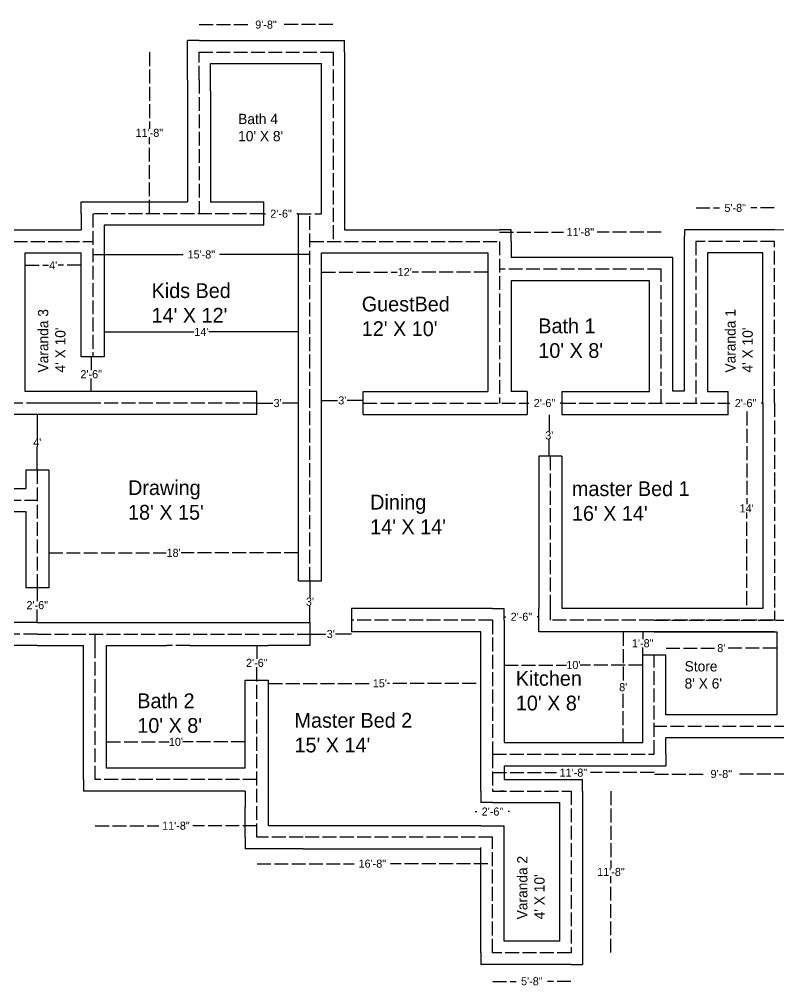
# Model space of a CAD drawing. Header units: inches. Extents: x -2112 to 1238, y 83 to 921.
# Drawn here: x -1720 to -1062, y 83 to 921 of the extents above; entities that cross this region are included whole.
import ezdxf

# ---------------------------------------------------------------- set-up
doc = ezdxf.new("R2010")
doc.units = ezdxf.units.IN
doc.header["$MEASUREMENT"] = 0
doc.linetypes.add('ACAD_ISO02W100', pattern=[15, 12, -3])
doc.dimstyles.new('Group Task', dxfattribs={"dimtxt": 7, "dimasz": 0.18, "dimexe": 0.18, "dimexo": 0.0625, "dimgap": 0.09, "dimtad": 0, "dimtih": 1, "dimtoh": 1, "dimdec": 0, "dimzin": 0, "dimdsep": 46, "dimlunit": 3, "dimtxsty": 'Standard', "dimcen": 0.09, "dimse1": 1, "dimse2": 1, "dimadec": 0, "dimazin": 0, "dimtfac": 1, "dimtdec": 0, "dimtofl": 0, "dimtmove": 0, "dimatfit": 3, "dimfxl": 1, "dimtolj": 1, "dimtzin": 0, "dimarcsym": 0})

# ---------------------------------------------------------------- blocks, each defined once
blk = doc.blocks.new('*D1')
at = {"color": 0, "lineweight": -2}
for p, q in [((-1657.36, 628.43), (-1657.36, 617.2)), ((-1657.36, 598.79), (-1657.36, 610.02))]:
    blk.add_line(p, q, dxfattribs=at)
at = {"color": 0}
for points in [[(-1657.39, 628.43), (-1657.33, 628.43), (-1657.36, 628.61)], [(-1657.39, 598.79), (-1657.33, 598.79), (-1657.36, 598.61)]]:
    blk.add_solid(points, dxfattribs=at)
at = {"layer": 'Defpoints', "color": 0}
for p in [(-1691.8, 628.61), (-1691.8, 598.61), (-1657.36, 598.61)]:
    blk.add_point(p, dxfattribs=at)
at = {"color": 0, "insert": (-1657.36, 613.61), "char_height": 7, "attachment_point": 5}
blk.add_mtext('\\A1;2\'-6"', dxfattribs=at)
blk = doc.blocks.new('*D2')
at = {"color": 0, "lineweight": -2}
for p, q in [((-1513.88, 588.61), (-1500.23, 588.61)), ((-1478.24, 588.61), (-1491.88, 588.61))]:
    blk.add_line(p, q, dxfattribs=at)
at = {"color": 0}
for points in [[(-1513.88, 588.64), (-1513.88, 588.58), (-1514.06, 588.61)], [(-1478.24, 588.64), (-1478.24, 588.58), (-1478.06, 588.61)]]:
    blk.add_solid(points, dxfattribs=at)
at = {"layer": 'Defpoints', "color": 0}
for p in [(-1514.06, 588.61), (-1478.06, 588.61), (-1478.06, 588.61)]:
    blk.add_point(p, dxfattribs=at)
at = {"color": 0, "insert": (-1496.06, 588.61), "char_height": 7, "attachment_point": 5}
blk.add_mtext("\\A1;3'", dxfattribs=at)
blk = doc.blocks.new('*D3')
at = {"color": 0, "lineweight": -2}
for p, q in [((-1457.88, 590.91), (-1444.23, 590.91)), ((-1422.24, 590.91), (-1435.88, 590.91))]:
    blk.add_line(p, q, dxfattribs=at)
at = {"color": 0}
for points in [[(-1457.88, 590.94), (-1457.88, 590.88), (-1458.06, 590.91)], [(-1422.24, 590.94), (-1422.24, 590.88), (-1422.06, 590.91)]]:
    blk.add_solid(points, dxfattribs=at)
at = {"layer": 'Defpoints', "color": 0}
for p in [(-1458.06, 590.91), (-1458.06, 588.61), (-1422.06, 588.61)]:
    blk.add_point(p, dxfattribs=at)
at = {"color": 0, "insert": (-1440.06, 590.91), "char_height": 7, "attachment_point": 5}
blk.add_mtext("\\A1;3'", dxfattribs=at)
blk = doc.blocks.new('*D4')
at = {"color": 0, "lineweight": -2}
for p, q in [((-1507.88, 752.61), (-1506.56, 752.61)), ((-1478.24, 752.61), (-1479.55, 752.61))]:
    blk.add_line(p, q, dxfattribs=at)
at = {"color": 0}
for points in [[(-1507.88, 752.64), (-1507.88, 752.58), (-1508.06, 752.61)], [(-1478.24, 752.64), (-1478.24, 752.58), (-1478.06, 752.61)]]:
    blk.add_solid(points, dxfattribs=at)
at = {"layer": 'Defpoints', "color": 0}
for p in [(-1508.06, 752.61), (-1478.06, 752.61), (-1478.06, 752.61)]:
    blk.add_point(p, dxfattribs=at)
at = {"color": 0, "insert": (-1493.06, 752.61), "char_height": 7, "attachment_point": 5}
blk.add_mtext('\\A1;2\'-6"', dxfattribs=at)
blk = doc.blocks.new('*D5')
at = {"color": 0, "lineweight": -2}
for p, q in [((-1279.88, 588.61), (-1278.56, 588.61)), ((-1250.24, 588.61), (-1251.55, 588.61))]:
    blk.add_line(p, q, dxfattribs=at)
at = {"color": 0}
for points in [[(-1279.88, 588.64), (-1279.88, 588.58), (-1280.06, 588.61)], [(-1250.24, 588.64), (-1250.24, 588.58), (-1250.06, 588.61)]]:
    blk.add_solid(points, dxfattribs=at)
at = {"layer": 'Defpoints', "color": 0}
for p in [(-1280.06, 588.61), (-1280.06, 588.61), (-1250.06, 588.61)]:
    blk.add_point(p, dxfattribs=at)
at = {"color": 0, "insert": (-1265.06, 588.61), "char_height": 7, "attachment_point": 5}
blk.add_mtext('\\A1;2\'-6"', dxfattribs=at)
blk = doc.blocks.new('*D6')
at = {"color": 0, "lineweight": -2}
for p, q in [((-1105.88, 588.61), (-1104.56, 588.61)), ((-1076.24, 588.61), (-1077.55, 588.61))]:
    blk.add_line(p, q, dxfattribs=at)
at = {"color": 0}
for points in [[(-1105.88, 588.64), (-1105.88, 588.58), (-1106.06, 588.61)], [(-1076.24, 588.64), (-1076.24, 588.58), (-1076.06, 588.61)]]:
    blk.add_solid(points, dxfattribs=at)
at = {"layer": 'Defpoints', "color": 0}
for p in [(-1106.06, 588.61), (-1076.06, 588.61), (-1076.06, 588.61)]:
    blk.add_point(p, dxfattribs=at)
at = {"color": 0, "insert": (-1091.06, 588.61), "char_height": 7, "attachment_point": 5}
blk.add_mtext('\\A1;2\'-6"', dxfattribs=at)
blk = doc.blocks.new('*D7')
at = {"color": 0, "lineweight": -2}
for p, q in [((-1260.94, 578.43), (-1260.94, 564.2)), ((-1260.94, 542.79), (-1260.94, 557.02))]:
    blk.add_line(p, q, dxfattribs=at)
at = {"color": 0}
for points in [[(-1260.97, 578.43), (-1260.91, 578.43), (-1260.94, 578.61)], [(-1260.97, 542.79), (-1260.91, 542.79), (-1260.94, 542.61)]]:
    blk.add_solid(points, dxfattribs=at)
at = {"layer": 'Defpoints', "color": 0}
for p in [(-1260.94, 578.61), (-1250.06, 578.61), (-1250.06, 542.61)]:
    blk.add_point(p, dxfattribs=at)
at = {"color": 0, "insert": (-1260.94, 560.61), "char_height": 7, "attachment_point": 5}
blk.add_mtext("\\A1;3'", dxfattribs=at)
blk = doc.blocks.new('*D8')
at = {"color": 0, "lineweight": -2}
for p, q in [((-1299.88, 403.56), (-1298.56, 403.56)), ((-1270.24, 403.56), (-1271.55, 403.56))]:
    blk.add_line(p, q, dxfattribs=at)
at = {"color": 0}
for points in [[(-1299.88, 403.59), (-1299.88, 403.53), (-1300.06, 403.56)], [(-1270.24, 403.59), (-1270.24, 403.53), (-1270.06, 403.56)]]:
    blk.add_solid(points, dxfattribs=at)
at = {"layer": 'Defpoints', "color": 0}
for p in [(-1300.06, 403.56), (-1300.06, 403.56), (-1270.06, 403.56)]:
    blk.add_point(p, dxfattribs=at)
at = {"color": 0, "insert": (-1285.06, 403.56), "char_height": 7, "attachment_point": 5}
blk.add_mtext('\\A1;2\'-6"', dxfattribs=at)
blk = doc.blocks.new('*D9')
at = {"color": 0, "lineweight": -2}
for p, q in [((-1180.06, 390.43), (-1180.06, 384.2)), ((-1180.06, 370.79), (-1180.06, 377.02))]:
    blk.add_line(p, q, dxfattribs=at)
at = {"color": 0}
for points in [[(-1180.09, 390.43), (-1180.03, 390.43), (-1180.06, 390.61)], [(-1180.09, 370.79), (-1180.03, 370.79), (-1180.06, 370.61)]]:
    blk.add_solid(points, dxfattribs=at)
at = {"layer": 'Defpoints', "color": 0}
for p in [(-1181.51, 390.61), (-1180.06, 370.61), (-1180.06, 370.61)]:
    blk.add_point(p, dxfattribs=at)
at = {"color": 0, "insert": (-1180.06, 380.61), "char_height": 7, "attachment_point": 5}
blk.add_mtext('\\A1;1\'-8"', dxfattribs=at)
blk = doc.blocks.new('*D10')
at = {"color": 0, "lineweight": -2}
for p, q in [((-1468.06, 434.43), (-1468.06, 420.2)), ((-1468.06, 398.79), (-1468.06, 413.02))]:
    blk.add_line(p, q, dxfattribs=at)
at = {"color": 0}
for points in [[(-1468.09, 434.43), (-1468.03, 434.43), (-1468.06, 434.61)], [(-1468.09, 398.79), (-1468.03, 398.79), (-1468.06, 398.61)]]:
    blk.add_solid(points, dxfattribs=at)
at = {"layer": 'Defpoints', "color": 0}
for p in [(-1468.06, 434.61), (-1468.06, 398.61), (-1468.06, 398.61)]:
    blk.add_point(p, dxfattribs=at)
at = {"color": 0, "insert": (-1468.06, 416.61), "char_height": 7, "attachment_point": 5}
blk.add_mtext("\\A1;3'", dxfattribs=at)
blk = doc.blocks.new('*D11')
at = {"color": 0, "lineweight": -2}
for p, q in [((-1467.88, 388.61), (-1454.23, 388.61)), ((-1432.24, 388.61), (-1445.88, 388.61))]:
    blk.add_line(p, q, dxfattribs=at)
at = {"color": 0}
for points in [[(-1467.88, 388.64), (-1467.88, 388.58), (-1468.06, 388.61)], [(-1432.24, 388.64), (-1432.24, 388.58), (-1432.06, 388.61)]]:
    blk.add_solid(points, dxfattribs=at)
at = {"layer": 'Defpoints', "color": 0}
for p in [(-1432.06, 400.61), (-1468.06, 388.61), (-1468.06, 388.61)]:
    blk.add_point(p, dxfattribs=at)
at = {"color": 0, "insert": (-1450.06, 388.61), "char_height": 7, "attachment_point": 5}
blk.add_mtext("\\A1;3'", dxfattribs=at)
blk = doc.blocks.new('*D12')
at = {"color": 0, "lineweight": -2}
for p, q in [((-1704.08, 578.43), (-1704.08, 558.2)), ((-1704.08, 530.79), (-1704.08, 551.02))]:
    blk.add_line(p, q, dxfattribs=at)
at = {"color": 0}
for points in [[(-1704.11, 578.43), (-1704.05, 578.43), (-1704.08, 578.61)], [(-1704.11, 530.79), (-1704.05, 530.79), (-1704.08, 530.61)]]:
    blk.add_solid(points, dxfattribs=at)
at = {"layer": 'Defpoints', "color": 0}
for p in [(-1704.08, 578.61), (-1704.06, 578.61), (-1704.06, 530.61)]:
    blk.add_point(p, dxfattribs=at)
at = {"color": 0, "insert": (-1704.08, 554.61), "char_height": 7, "attachment_point": 5}
blk.add_mtext("\\A1;4'", dxfattribs=at)
blk = doc.blocks.new('*D13')
at = {"color": 0, "lineweight": -2}
for p, q in [((-1324.94, 234.86), (-1323.63, 234.86)), ((-1295.3, 234.86), (-1296.61, 234.86))]:
    blk.add_line(p, q, dxfattribs=at)
at = {"color": 0}
for points in [[(-1324.94, 234.89), (-1324.94, 234.83), (-1325.12, 234.86)], [(-1295.3, 234.89), (-1295.3, 234.83), (-1295.12, 234.86)]]:
    blk.add_solid(points, dxfattribs=at)
at = {"layer": 'Defpoints', "color": 0}
for p in [(-1325.12, 234.86), (-1325.12, 234.86), (-1295.12, 234.86)]:
    blk.add_point(p, dxfattribs=at)
at = {"color": 0, "insert": (-1310.12, 234.86), "char_height": 7, "attachment_point": 5}
blk.add_mtext('\\A1;2\'-6"', dxfattribs=at)
blk = doc.blocks.new('*D14')
at = {"color": 0, "lineweight": -2}
for p, q in [((-1514.06, 378.43), (-1514.06, 367.2)), ((-1514.06, 348.79), (-1514.06, 360.02))]:
    blk.add_line(p, q, dxfattribs=at)
at = {"color": 0}
for points in [[(-1514.09, 378.43), (-1514.03, 378.43), (-1514.06, 378.61)], [(-1514.09, 348.79), (-1514.03, 348.79), (-1514.06, 348.61)]]:
    blk.add_solid(points, dxfattribs=at)
at = {"layer": 'Defpoints', "color": 0}
for p in [(-1514.13, 378.61), (-1514.13, 348.61), (-1514.06, 348.61)]:
    blk.add_point(p, dxfattribs=at)
at = {"color": 0, "insert": (-1514.06, 363.61), "char_height": 7, "attachment_point": 5}
blk.add_mtext('\\A1;2\'-6"', dxfattribs=at)
blk = doc.blocks.new('*D16')
at = {"color": 0, "linetype": 'ACAD_ISO02W100', "lineweight": -2}
for p, q in [((-1704.06, 428.43), (-1704.06, 417.2)), ((-1704.06, 398.79), (-1704.06, 410.02))]:
    blk.add_line(p, q, dxfattribs=at)
at = {"color": 0, "linetype": 'ACAD_ISO02W100'}
for points in [[(-1704.09, 428.43), (-1704.03, 428.43), (-1704.06, 428.61)], [(-1704.09, 398.79), (-1704.03, 398.79), (-1704.06, 398.61)]]:
    blk.add_solid(points, dxfattribs=at)
at = {"layer": 'Defpoints', "color": 0, "linetype": 'ACAD_ISO02W100'}
for p in [(-1704.06, 428.61), (-1704.06, 398.61), (-1704.06, 398.61)]:
    blk.add_point(p, dxfattribs=at)
at = {"color": 0, "linetype": 'ACAD_ISO02W100', "insert": (-1704.06, 413.61), "char_height": 7, "attachment_point": 5}
blk.add_mtext('\\A1;2\'-6"', dxfattribs=at)
blk = doc.blocks.new('*D18')
at = {"color": 0, "linetype": 'ACAD_ISO02W100', "lineweight": -2}
for p, q in [((-1653.88, 222.61), (-1598.73, 222.61)), ((-1514.24, 222.61), (-1569.38, 222.61))]:
    blk.add_line(p, q, dxfattribs=at)
at = {"color": 0, "linetype": 'ACAD_ISO02W100'}
for points in [[(-1653.88, 222.64), (-1653.88, 222.58), (-1654.06, 222.61)], [(-1514.24, 222.64), (-1514.24, 222.58), (-1514.06, 222.61)]]:
    blk.add_solid(points, dxfattribs=at)
at = {"layer": 'Defpoints', "color": 0, "linetype": 'ACAD_ISO02W100'}
for p in [(-1654.06, 262.61), (-1514.06, 262.61), (-1514.06, 222.61)]:
    blk.add_point(p, dxfattribs=at)
at = {"color": 0, "linetype": 'ACAD_ISO02W100', "insert": (-1584.06, 222.61), "char_height": 7, "attachment_point": 5}
blk.add_mtext('\\A1;11\'-8"', dxfattribs=at)
blk = doc.blocks.new('*D19')
at = {"color": 0, "linetype": 'ACAD_ISO02W100', "lineweight": -2}
for p, q in [((-1643.88, 295.26), (-1589.98, 295.26)), ((-1524.24, 295.26), (-1578.13, 295.26))]:
    blk.add_line(p, q, dxfattribs=at)
at = {"color": 0, "linetype": 'ACAD_ISO02W100'}
for points in [[(-1643.88, 295.29), (-1643.88, 295.23), (-1644.06, 295.26)], [(-1524.24, 295.29), (-1524.24, 295.23), (-1524.06, 295.26)]]:
    blk.add_solid(points, dxfattribs=at)
at = {"layer": 'Defpoints', "color": 0, "linetype": 'ACAD_ISO02W100'}
for p in [(-1644.06, 295.26), (-1524.06, 295.26), (-1524.06, 295.26)]:
    blk.add_point(p, dxfattribs=at)
at = {"color": 0, "linetype": 'ACAD_ISO02W100', "insert": (-1584.06, 295.26), "char_height": 7, "attachment_point": 5}
blk.add_mtext("\\A1;10'", dxfattribs=at)
blk = doc.blocks.new('*D20')
at = {"color": 0, "linetype": 'ACAD_ISO02W100', "lineweight": -2}
for p, q in [((-1513.88, 189.75), (-1429.9, 189.75)), ((-1314.24, 189.75), (-1398.22, 189.75))]:
    blk.add_line(p, q, dxfattribs=at)
at = {"color": 0, "linetype": 'ACAD_ISO02W100'}
for points in [[(-1513.88, 189.78), (-1513.88, 189.72), (-1514.06, 189.75)], [(-1314.24, 189.78), (-1314.24, 189.72), (-1314.06, 189.75)]]:
    blk.add_solid(points, dxfattribs=at)
at = {"layer": 'Defpoints', "color": 0, "linetype": 'ACAD_ISO02W100'}
for p in [(-1514.06, 212.61), (-1314.06, 212.61), (-1314.06, 189.75)]:
    blk.add_point(p, dxfattribs=at)
at = {"color": 0, "linetype": 'ACAD_ISO02W100', "insert": (-1414.06, 189.75), "char_height": 7, "attachment_point": 5}
blk.add_mtext('\\A1;16\'-8"', dxfattribs=at)
blk = doc.blocks.new('*D21')
at = {"color": 0, "linetype": 'ACAD_ISO02W100', "lineweight": -2}
for p, q in [((-1503.88, 345.93), (-1414.06, 345.93)), ((-1324.24, 345.93), (-1401.04, 345.93))]:
    blk.add_line(p, q, dxfattribs=at)
at = {"color": 0, "linetype": 'ACAD_ISO02W100'}
for points in [[(-1503.88, 345.96), (-1503.88, 345.9), (-1504.06, 345.93)], [(-1324.24, 345.96), (-1324.24, 345.9), (-1324.06, 345.93)]]:
    blk.add_solid(points, dxfattribs=at)
at = {"layer": 'Defpoints', "color": 0, "linetype": 'ACAD_ISO02W100'}
for p in [(-1324.06, 345.93), (-1504.06, 340.81), (-1324.06, 340.81)]:
    blk.add_point(p, dxfattribs=at)
at = {"color": 0, "linetype": 'ACAD_ISO02W100', "insert": (-1407.55, 345.93), "char_height": 7, "attachment_point": 5}
blk.add_mtext("\\A1;15'", dxfattribs=at)
blk = doc.blocks.new('*D22')
at = {"color": 0, "linetype": 'ACAD_ISO02W100', "lineweight": -2}
for p, q in [((-1309.88, 87.88), (-1289.56, 87.88)), ((-1242.24, 87.88), (-1262.55, 87.88))]:
    blk.add_line(p, q, dxfattribs=at)
at = {"color": 0, "linetype": 'ACAD_ISO02W100'}
for points in [[(-1309.88, 87.91), (-1309.88, 87.85), (-1310.06, 87.88)], [(-1242.24, 87.91), (-1242.24, 87.85), (-1242.06, 87.88)]]:
    blk.add_solid(points, dxfattribs=at)
at = {"layer": 'Defpoints', "color": 0, "linetype": 'ACAD_ISO02W100'}
for p in [(-1310.06, 112.61), (-1242.06, 112.61), (-1242.06, 87.88)]:
    blk.add_point(p, dxfattribs=at)
at = {"color": 0, "linetype": 'ACAD_ISO02W100', "insert": (-1276.06, 87.88), "char_height": 7, "attachment_point": 5}
blk.add_mtext('\\A1;5\'-8"', dxfattribs=at)
blk = doc.blocks.new('*D23')
at = {"color": 0, "linetype": 'ACAD_ISO02W100', "lineweight": -2}
for p, q in [((-1207.58, 252.43), (-1207.58, 186.2)), ((-1207.58, 112.79), (-1207.58, 179.02))]:
    blk.add_line(p, q, dxfattribs=at)
at = {"color": 0, "linetype": 'ACAD_ISO02W100'}
for points in [[(-1207.61, 252.43), (-1207.55, 252.43), (-1207.58, 252.61)], [(-1207.61, 112.79), (-1207.55, 112.79), (-1207.58, 112.61)]]:
    blk.add_solid(points, dxfattribs=at)
at = {"layer": 'Defpoints', "color": 0, "linetype": 'ACAD_ISO02W100'}
for p in [(-1242.06, 252.61), (-1242.06, 112.61), (-1207.58, 112.61)]:
    blk.add_point(p, dxfattribs=at)
at = {"color": 0, "linetype": 'ACAD_ISO02W100', "insert": (-1207.58, 182.61), "char_height": 7, "attachment_point": 5}
blk.add_mtext('\\A1;11\'-8"', dxfattribs=at)
blk = doc.blocks.new('*D24')
at = {"color": 0, "linetype": 'ACAD_ISO02W100', "lineweight": -2}
for p, q in [((-1457.88, 702.14), (-1392.56, 702.14)), ((-1314.24, 702.14), (-1379.55, 702.14))]:
    blk.add_line(p, q, dxfattribs=at)
at = {"color": 0, "linetype": 'ACAD_ISO02W100'}
for points in [[(-1457.88, 702.17), (-1457.88, 702.11), (-1458.06, 702.14)], [(-1314.24, 702.17), (-1314.24, 702.11), (-1314.06, 702.14)]]:
    blk.add_solid(points, dxfattribs=at)
at = {"layer": 'Defpoints', "color": 0, "linetype": 'ACAD_ISO02W100'}
for p in [(-1314.06, 702.14), (-1458.06, 693.8), (-1314.06, 693.8)]:
    blk.add_point(p, dxfattribs=at)
at = {"color": 0, "linetype": 'ACAD_ISO02W100', "insert": (-1386.06, 702.14), "char_height": 7, "attachment_point": 5}
blk.add_mtext("\\A1;12'", dxfattribs=at)
blk = doc.blocks.new('*D26')
at = {"color": 0, "linetype": 'ACAD_ISO02W100', "lineweight": -2}
for p, q in [((-1714.31, 707.94), (-1694.45, 707.94)), ((-1666.24, 707.94), (-1686.1, 707.94))]:
    blk.add_line(p, q, dxfattribs=at)
at = {"color": 0, "linetype": 'ACAD_ISO02W100'}
for points in [[(-1714.31, 707.97), (-1714.31, 707.91), (-1714.49, 707.94)], [(-1666.24, 707.97), (-1666.24, 707.91), (-1666.06, 707.94)]]:
    blk.add_solid(points, dxfattribs=at)
at = {"layer": 'Defpoints', "color": 0, "linetype": 'ACAD_ISO02W100'}
for p in [(-1714.49, 707.94), (-1666.06, 707.94), (-1666.06, 707.94)]:
    blk.add_point(p, dxfattribs=at)
at = {"color": 0, "linetype": 'ACAD_ISO02W100', "insert": (-1690.27, 707.94), "char_height": 7, "attachment_point": 5}
blk.add_mtext("\\A1;4'", dxfattribs=at)
blk = doc.blocks.new('*D29')
at = {"color": 0, "linetype": 'ACAD_ISO02W100', "lineweight": -2}
for p, q in [((-1693.88, 458.88), (-1592.56, 458.88)), ((-1478.24, 458.88), (-1579.55, 458.88))]:
    blk.add_line(p, q, dxfattribs=at)
at = {"color": 0, "linetype": 'ACAD_ISO02W100'}
for points in [[(-1693.88, 458.91), (-1693.88, 458.85), (-1694.06, 458.88)], [(-1478.24, 458.91), (-1478.24, 458.85), (-1478.06, 458.88)]]:
    blk.add_solid(points, dxfattribs=at)
at = {"layer": 'Defpoints', "color": 0, "linetype": 'ACAD_ISO02W100'}
for p in [(-1694.06, 458.88), (-1478.06, 458.88), (-1478.06, 458.88)]:
    blk.add_point(p, dxfattribs=at)
at = {"color": 0, "linetype": 'ACAD_ISO02W100', "insert": (-1586.06, 458.88), "char_height": 7, "attachment_point": 5}
blk.add_mtext("\\A1;18'", dxfattribs=at)
blk = doc.blocks.new('*D31')
at = {"color": 0, "linetype": 'ACAD_ISO02W100', "lineweight": -2}
for p, q in [((-1090.11, 581.3), (-1090.11, 501.07)), ((-1090.11, 413.66), (-1090.11, 493.89))]:
    blk.add_line(p, q, dxfattribs=at)
at = {"color": 0, "linetype": 'ACAD_ISO02W100'}
for points in [[(-1090.14, 581.3), (-1090.08, 581.3), (-1090.11, 581.48)], [(-1090.14, 413.66), (-1090.08, 413.66), (-1090.11, 413.48)]]:
    blk.add_solid(points, dxfattribs=at)
at = {"layer": 'Defpoints', "color": 0, "linetype": 'ACAD_ISO02W100'}
for p in [(-1090.11, 581.48), (-1090.11, 413.48), (-1090.11, 413.48)]:
    blk.add_point(p, dxfattribs=at)
at = {"color": 0, "linetype": 'ACAD_ISO02W100', "insert": (-1090.11, 497.48), "char_height": 7, "attachment_point": 5}
blk.add_mtext("\\A1;14'", dxfattribs=at)
blk = doc.blocks.new('*D32')
at = {"color": 0, "linetype": 'ACAD_ISO02W100', "lineweight": -2}
for p, q in [((-1299.88, 361.77), (-1245.98, 361.77)), ((-1180.24, 361.77), (-1234.13, 361.77))]:
    blk.add_line(p, q, dxfattribs=at)
at = {"color": 0, "linetype": 'ACAD_ISO02W100'}
for points in [[(-1299.88, 361.8), (-1299.88, 361.74), (-1300.06, 361.77)], [(-1180.24, 361.8), (-1180.24, 361.74), (-1180.06, 361.77)]]:
    blk.add_solid(points, dxfattribs=at)
at = {"layer": 'Defpoints', "color": 0, "linetype": 'ACAD_ISO02W100'}
for p in [(-1300.06, 361.77), (-1180.06, 361.77), (-1180.06, 361.77)]:
    blk.add_point(p, dxfattribs=at)
at = {"color": 0, "linetype": 'ACAD_ISO02W100', "insert": (-1240.06, 361.77), "char_height": 7, "attachment_point": 5}
blk.add_mtext("\\A1;10'", dxfattribs=at)
blk = doc.blocks.new('*D33')
at = {"color": 0, "linetype": 'ACAD_ISO02W100', "lineweight": -2}
for p, q in [((-1196.93, 390.43), (-1196.93, 346.2)), ((-1196.93, 294.79), (-1196.93, 339.02))]:
    blk.add_line(p, q, dxfattribs=at)
at = {"color": 0, "linetype": 'ACAD_ISO02W100'}
for points in [[(-1196.96, 390.43), (-1196.9, 390.43), (-1196.93, 390.61)], [(-1196.96, 294.79), (-1196.9, 294.79), (-1196.93, 294.61)]]:
    blk.add_solid(points, dxfattribs=at)
at = {"layer": 'Defpoints', "color": 0, "linetype": 'ACAD_ISO02W100'}
for p in [(-1212.53, 390.61), (-1212.53, 294.61), (-1196.93, 294.61)]:
    blk.add_point(p, dxfattribs=at)
at = {"color": 0, "linetype": 'ACAD_ISO02W100', "insert": (-1196.93, 342.61), "char_height": 7, "attachment_point": 5}
blk.add_mtext("\\A1;8'", dxfattribs=at)
blk = doc.blocks.new('*D34')
at = {"color": 0, "linetype": 'ACAD_ISO02W100', "lineweight": -2}
for p, q in [((-1159.88, 376.45), (-1116.23, 376.45)), ((-1064.24, 376.45), (-1107.88, 376.45))]:
    blk.add_line(p, q, dxfattribs=at)
at = {"color": 0, "linetype": 'ACAD_ISO02W100'}
for points in [[(-1159.88, 376.48), (-1159.88, 376.42), (-1160.06, 376.45)], [(-1064.24, 376.48), (-1064.24, 376.42), (-1064.06, 376.45)]]:
    blk.add_solid(points, dxfattribs=at)
at = {"layer": 'Defpoints', "color": 0, "linetype": 'ACAD_ISO02W100'}
for p in [(-1160.06, 376.45), (-1064.06, 376.45), (-1064.06, 376.45)]:
    blk.add_point(p, dxfattribs=at)
at = {"color": 0, "linetype": 'ACAD_ISO02W100', "insert": (-1112.06, 376.45), "char_height": 7, "attachment_point": 5}
blk.add_mtext("\\A1;8'", dxfattribs=at)
blk = doc.blocks.new('*D37')
at = {"color": 0, "linetype": 'ACAD_ISO02W100', "lineweight": -2}
for p, q in [((-1169.88, 267.42), (-1125.56, 267.42)), ((-1054.24, 267.42), (-1098.55, 267.42))]:
    blk.add_line(p, q, dxfattribs=at)
at = {"color": 0, "linetype": 'ACAD_ISO02W100'}
for points in [[(-1169.88, 267.45), (-1169.88, 267.39), (-1170.06, 267.42)], [(-1054.24, 267.45), (-1054.24, 267.39), (-1054.06, 267.42)]]:
    blk.add_solid(points, dxfattribs=at)
at = {"layer": 'Defpoints', "color": 0, "linetype": 'ACAD_ISO02W100'}
for p in [(-1170.06, 308.61), (-1054.06, 308.61), (-1054.06, 267.42)]:
    blk.add_point(p, dxfattribs=at)
at = {"color": 0, "linetype": 'ACAD_ISO02W100', "insert": (-1112.06, 267.42), "char_height": 7, "attachment_point": 5}
blk.add_mtext('\\A1;9\'-8"', dxfattribs=at)
blk = doc.blocks.new('*D38')
at = {"color": 0, "linetype": 'ACAD_ISO02W100', "lineweight": -2}
for p, q in [((-1309.88, 268.61), (-1254.73, 268.61)), ((-1170.24, 268.61), (-1225.38, 268.61))]:
    blk.add_line(p, q, dxfattribs=at)
at = {"color": 0, "linetype": 'ACAD_ISO02W100'}
for points in [[(-1309.88, 268.64), (-1309.88, 268.58), (-1310.06, 268.61)], [(-1170.24, 268.64), (-1170.24, 268.58), (-1170.06, 268.61)]]:
    blk.add_solid(points, dxfattribs=at)
at = {"layer": 'Defpoints', "color": 0, "linetype": 'ACAD_ISO02W100'}
for p in [(-1310.06, 284.61), (-1170.06, 284.61), (-1310.06, 268.61)]:
    blk.add_point(p, dxfattribs=at)
at = {"color": 0, "linetype": 'ACAD_ISO02W100', "insert": (-1240.06, 268.61), "char_height": 7, "attachment_point": 5}
blk.add_mtext('\\A1;11\'-8"', dxfattribs=at)
blk = doc.blocks.new('*D39')
at = {"color": 0, "linetype": 'ACAD_ISO02W100', "lineweight": -2}
for p, q in [((-1563.88, 916.35), (-1519.56, 916.35)), ((-1448.24, 916.35), (-1492.55, 916.35))]:
    blk.add_line(p, q, dxfattribs=at)
at = {"color": 0, "linetype": 'ACAD_ISO02W100'}
for points in [[(-1563.88, 916.38), (-1563.88, 916.32), (-1564.06, 916.35)], [(-1448.24, 916.38), (-1448.24, 916.32), (-1448.06, 916.35)]]:
    blk.add_solid(points, dxfattribs=at)
at = {"layer": 'Defpoints', "color": 0, "linetype": 'ACAD_ISO02W100'}
for p in [(-1448.06, 916.35), (-1564.06, 892.61), (-1448.06, 892.61)]:
    blk.add_point(p, dxfattribs=at)
at = {"color": 0, "linetype": 'ACAD_ISO02W100', "insert": (-1506.06, 916.35), "char_height": 7, "attachment_point": 5}
blk.add_mtext('\\A1;9\'-8"', dxfattribs=at)
blk = doc.blocks.new('*D40')
at = {"color": 0, "linetype": 'ACAD_ISO02W100', "lineweight": -2}
for p, q in [((-1607.03, 892.43), (-1607.03, 826.2)), ((-1607.03, 752.79), (-1607.03, 819.02))]:
    blk.add_line(p, q, dxfattribs=at)
at = {"color": 0, "linetype": 'ACAD_ISO02W100'}
for points in [[(-1607.06, 892.43), (-1607, 892.43), (-1607.03, 892.61)], [(-1607.06, 752.79), (-1607, 752.79), (-1607.03, 752.61)]]:
    blk.add_solid(points, dxfattribs=at)
at = {"layer": 'Defpoints', "color": 0, "linetype": 'ACAD_ISO02W100'}
for p in [(-1564.06, 892.61), (-1607.03, 752.61), (-1564.06, 752.61)]:
    blk.add_point(p, dxfattribs=at)
at = {"color": 0, "linetype": 'ACAD_ISO02W100', "insert": (-1607.03, 822.61), "char_height": 7, "attachment_point": 5}
blk.add_mtext('\\A1;11\'-8"', dxfattribs=at)
blk = doc.blocks.new('*D41')
at = {"color": 0, "linetype": 'ACAD_ISO02W100', "lineweight": -2}
for p, q in [((-1303.88, 736.72), (-1248.73, 736.72)), ((-1164.24, 736.72), (-1219.38, 736.72))]:
    blk.add_line(p, q, dxfattribs=at)
at = {"color": 0, "linetype": 'ACAD_ISO02W100'}
for points in [[(-1303.88, 736.75), (-1303.88, 736.69), (-1304.06, 736.72)], [(-1164.24, 736.75), (-1164.24, 736.69), (-1164.06, 736.72)]]:
    blk.add_solid(points, dxfattribs=at)
at = {"layer": 'Defpoints', "color": 0, "linetype": 'ACAD_ISO02W100'}
for p in [(-1164.06, 736.72), (-1304.06, 704.61), (-1164.06, 704.61)]:
    blk.add_point(p, dxfattribs=at)
at = {"color": 0, "linetype": 'ACAD_ISO02W100', "insert": (-1234.06, 736.72), "char_height": 7, "attachment_point": 5}
blk.add_mtext('\\A1;11\'-8"', dxfattribs=at)
blk = doc.blocks.new('*D42')
at = {"color": 0, "linetype": 'ACAD_ISO02W100', "lineweight": -2}
for p, q in [((-1133.88, 757.63), (-1113.56, 757.63)), ((-1066.24, 757.63), (-1086.55, 757.63))]:
    blk.add_line(p, q, dxfattribs=at)
at = {"color": 0, "linetype": 'ACAD_ISO02W100'}
for points in [[(-1133.88, 757.66), (-1133.88, 757.6), (-1134.06, 757.63)], [(-1066.24, 757.66), (-1066.24, 757.6), (-1066.06, 757.63)]]:
    blk.add_solid(points, dxfattribs=at)
at = {"layer": 'Defpoints', "color": 0, "linetype": 'ACAD_ISO02W100'}
for p in [(-1066.06, 757.63), (-1134.06, 728.61), (-1066.06, 728.61)]:
    blk.add_point(p, dxfattribs=at)
at = {"color": 0, "linetype": 'ACAD_ISO02W100', "insert": (-1100.06, 757.63), "char_height": 7, "attachment_point": 5}
blk.add_mtext('\\A1;5\'-8"', dxfattribs=at)
blk = doc.blocks.new('*D43')
at = {"color": 0, "linetype": 'ACAD_ISO02W100', "lineweight": -2}
for p, q in [((-1035.14, 728.43), (-1035.14, 662.2)), ((-1035.14, 588.79), (-1035.14, 655.02))]:
    blk.add_line(p, q, dxfattribs=at)
at = {"color": 0, "linetype": 'ACAD_ISO02W100'}
for points in [[(-1035.17, 728.43), (-1035.11, 728.43), (-1035.14, 728.61)], [(-1035.17, 588.79), (-1035.11, 588.79), (-1035.14, 588.61)]]:
    blk.add_solid(points, dxfattribs=at)
at = {"layer": 'Defpoints', "color": 0, "linetype": 'ACAD_ISO02W100'}
for p in [(-1134.06, 728.61), (-1134.06, 588.61), (-1035.14, 588.61)]:
    blk.add_point(p, dxfattribs=at)
at = {"color": 0, "linetype": 'ACAD_ISO02W100', "insert": (-1035.14, 658.61), "char_height": 7, "attachment_point": 5}
blk.add_mtext('\\A1;11\'-8"', dxfattribs=at)
blk = doc.blocks.new('*D48')
at = {"color": 0, "lineweight": -2}
for p, q in [((-1645.88, 650.29), (-1568.56, 650.29)), ((-1478.24, 650.29), (-1555.55, 650.29))]:
    blk.add_line(p, q, dxfattribs=at)
at = {"color": 0}
for points in [[(-1645.88, 650.32), (-1645.88, 650.26), (-1646.06, 650.29)], [(-1478.24, 650.32), (-1478.24, 650.26), (-1478.06, 650.29)]]:
    blk.add_solid(points, dxfattribs=at)
at = {"layer": 'Defpoints', "color": 0}
for p in [(-1646.06, 650.29), (-1478.06, 650.29), (-1478.06, 650.29)]:
    blk.add_point(p, dxfattribs=at)
at = {"color": 0, "insert": (-1562.06, 650.29), "char_height": 7, "attachment_point": 5}
blk.add_mtext("\\A1;14'", dxfattribs=at)
blk = doc.blocks.new('*D49')
at = {"color": 0, "lineweight": -2}
for p, q in [((-1655.88, 717.32), (-1577.9, 717.32)), ((-1468.24, 717.32), (-1546.22, 717.32))]:
    blk.add_line(p, q, dxfattribs=at)
at = {"color": 0}
for points in [[(-1655.88, 717.35), (-1655.88, 717.29), (-1656.06, 717.32)], [(-1468.24, 717.35), (-1468.24, 717.29), (-1468.06, 717.32)]]:
    blk.add_solid(points, dxfattribs=at)
at = {"layer": 'Defpoints', "color": 0}
for p in [(-1656.06, 717.32), (-1468.06, 717.32), (-1468.06, 717.32)]:
    blk.add_point(p, dxfattribs=at)
at = {"color": 0, "insert": (-1562.06, 717.32), "char_height": 7, "attachment_point": 5}
blk.add_mtext('\\A1;15\'-8"', dxfattribs=at)

msp = doc.modelspace()

# ---------------------------------------------------------------- linework, layer by layer
for p, q in [((-1574.06, 878.61), (-1574.06, 902.61)), ((-1564.06, 902.61), (-1448.06, 902.61)), ((-1438.06, 892.61), (-1438.06, 738.61)), ((-1554.06, 882.61), (-1458.06, 882.61)), ((-1554.06, 858.61), (-1554.06, 882.61)), ((-1574.06, 868.61), (-1574.06, 878.61)), ((-1458.06, 868.61), (-1458.06, 878.61)), ((-1574.06, 868.61), (-1574.06, 762.82)), ((-1458.06, 752.61), (-1458.06, 868.61)), ((-1554.06, 858.61), (-1554.06, 762.61)), ((-1666.06, 752.61), (-1666.06, 762.82)), ((-1666.06, 762.82), (-1574.06, 762.82)), ((-1508.06, 762.61), (-1554.06, 762.61)), ((-1508.06, 742.61), (-1508.06, 762.61)), ((-1666.06, 752.61), (-1666.06, 738.61)), ((-1478.06, 588.61), (-1478.06, 752.61)), ((-1724.49, 738.61), (-1666.06, 738.61)), ((-1646.06, 742.61), (-1646.06, 628.61)), ((-1508.06, 742.61), (-1646.06, 742.61)), ((-1438.06, 738.61), (-1304.06, 738.61)), ((-1294.06, 738.76), (-1304.06, 738.61)), ((-1294.06, 728.61), (-1294.06, 738.76)), ((-1144.04, 738.61), (-1144.06, 728.61)), ((-1134.06, 738.61), (-1144.04, 738.61)), ((-1066.06, 738.61), (-1134.06, 738.61)), ((-1056.06, 738.52), (-1066.06, 738.61)), ((-1294.06, 728.61), (-1294.06, 714.61)), ((-1144.06, 728.61), (-1144.06, 598.94)), ((-1714.49, 598.61), (-1714.49, 718.61)), ((-1714.49, 718.61), (-1666.06, 718.61)), ((-1666.06, 628.61), (-1666.06, 718.61)), ((-1458.06, 718.61), (-1314.06, 718.61)), ((-1458.06, 588.61), (-1458.06, 718.61)), ((-1314.06, 718.61), (-1314.06, 598.61)), ((-1164.06, 714.61), (-1294.06, 714.61)), ((-1154.06, 714.65), (-1164.06, 714.61)), ((-1154.06, 704.61), (-1154.06, 714.65)), ((-1124.06, 718.61), (-1124.06, 598.61)), ((-1076.06, 718.61), (-1124.06, 718.61)), ((-1076.06, 588.61), (-1076.06, 718.61)), ((-1304.06, 704.61), (-1304.06, 704.61)), ((-1154.06, 598.94), (-1154.06, 704.61)), ((-1294.06, 694.61), (-1294.06, 598.61)), ((-1174.06, 694.61), (-1294.06, 694.61)), ((-1174.06, 598.61), (-1174.06, 694.61)), ((-1646.06, 628.61), (-1666.06, 628.61)), ((-1704.06, 598.61), (-1714.49, 598.61)), ((-1514.06, 598.61), (-1704.06, 598.61)), ((-1514.06, 578.61), (-1514.06, 598.61)), ((-1422.06, 598.61), (-1314.06, 598.61)), ((-1422.06, 578.61), (-1422.06, 598.61)), ((-1280.06, 598.61), (-1294.06, 598.61)), ((-1280.06, 598.61), (-1280.06, 578.61)), ((-1250.06, 598.61), (-1250.06, 578.61)), ((-1250.06, 598.61), (-1174.06, 598.61)), ((-1144.06, 598.94), (-1154.06, 598.94)), ((-1124.06, 598.61), (-1106.06, 598.61)), ((-1106.06, 578.56), (-1106.06, 598.61)), ((-1656.49, 588.61), (-1656.49, 588.61)), ((-1478.06, 434.61), (-1478.06, 588.61)), ((-1458.06, 434.61), (-1458.06, 588.61)), ((-1304.06, 588.61), (-1304.06, 588.61)), ((-1076.06, 588.61), (-1076.06, 410.61)), ((-1704.06, 578.61), (-1734.49, 578.61)), ((-1514.06, 578.61), (-1704.06, 578.61)), ((-1422.06, 578.61), (-1280.06, 578.61)), ((-1250.06, 578.61), (-1106.06, 578.61)), ((-1270.06, 542.61), (-1270.06, 410.61)), ((-1250.06, 542.61), (-1270.06, 542.61)), ((-1250.06, 542.61), (-1250.06, 410.61)), ((-1714.06, 530.61), (-1714.06, 514.61)), ((-1694.06, 530.61), (-1714.06, 530.61)), ((-1694.06, 530.61), (-1694.06, 428.61)), ((-1820.06, 514.61), (-1714.06, 514.61)), ((-1704.06, 504.61), (-1704.06, 504.61)), ((-1810.06, 494.61), (-1714.06, 494.61)), ((-1714.06, 494.61), (-1714.06, 428.61)), ((-1694.06, 428.61), (-1714.06, 428.61)), ((-1478.06, 434.61), (-1458.06, 434.61)), ((-1310.06, 410.61), (-1432.06, 410.61)), ((-1432.06, 410.61), (-1432.06, 390.61)), ((-1310.06, 410.61), (-1300.06, 410.61)), ((-1300.06, 400.61), (-1300.06, 410.61)), ((-1270.06, 390.61), (-1270.06, 410.61)), ((-1260.06, 410.61), (-1260.06, 400.61)), ((-1076.06, 410.61), (-1250.06, 410.61)), ((-1704.06, 398.61), (-1810.06, 398.61)), ((-1704.06, 398.61), (-1468.06, 398.61)), ((-1468.06, 398.61), (-1468.06, 378.61)), ((-1300.06, 400.61), (-1300.06, 294.61)), ((-1170.06, 400.61), (-1172.06, 400.61)), ((-1320.06, 390.61), (-1432.06, 390.61)), ((-1320.06, 252.61), (-1320.06, 390.61)), ((-1066.06, 390.61), (-1270.06, 390.61)), ((-1170.06, 390.61), (-1064.06, 390.61)), ((-1064.06, 390.61), (-1064.06, 318.61)), ((-1704.06, 378.61), (-1734.49, 378.61)), ((-1704.06, 378.61), (-1664.06, 378.61)), ((-1664.06, 262.61), (-1664.06, 378.61)), ((-1644.06, 272.61), (-1644.06, 378.61)), ((-1644.06, 378.61), (-1592.06, 378.61)), ((-1572.06, 378.61), (-1524.06, 378.61)), ((-1524.06, 378.61), (-1504.2, 378.61)), ((-1468.06, 378.61), (-1504.2, 378.61)), ((-1180.06, 294.61), (-1180.06, 370.61)), ((-1180.06, 370.61), (-1160.06, 370.61)), ((-1160.06, 318.61), (-1160.06, 370.61)), ((-1524.06, 272.61), (-1524.06, 348.61)), ((-1524.06, 348.61), (-1504.06, 348.61)), ((-1504.06, 222.61), (-1504.06, 348.61)), ((-1064.06, 318.61), (-1160.06, 318.61)), ((-1300.06, 294.61), (-1180.06, 294.61)), ((-1054.06, 298.61), (-1160.06, 298.61)), ((-1160.06, 284.61), (-1160.06, 298.61)), ((-1160.06, 284.61), (-1160.06, 274.61)), ((-1524.06, 272.61), (-1644.06, 272.61)), ((-1300.06, 274.61), (-1170.06, 274.61)), ((-1300.06, 274.61), (-1300.06, 262.61)), ((-1170.06, 274.61), (-1160.06, 274.61)), ((-1664.06, 262.61), (-1664.06, 252.61)), ((-1300.06, 262.61), (-1242.06, 262.61)), ((-1654.06, 252.61), (-1664.06, 252.61)), ((-1524.06, 252.61), (-1654.06, 252.61)), ((-1524.06, 252.61), (-1524.06, 238.61)), ((-1310.06, 252.61), (-1301.67, 252.61)), ((-1524.06, 212.61), (-1524.06, 238.61)), ((-1474.06, 222.61), (-1504.06, 222.61)), ((-1320.06, 222.61), (-1474.06, 222.61)), ((-1320.06, 222.61), (-1300.06, 222.61)), ((-1300.06, 203.8), (-1300.06, 222.61)), ((-1524.06, 212.61), (-1524.06, 202.61)), ((-1474.06, 202.61), (-1524.06, 202.61)), ((-1474.06, 202.61), (-1384.06, 202.61)), ((-1384.06, 202.61), (-1364.06, 202.61)), ((-1364.06, 202.61), (-1320.06, 202.61)), ((-1320.06, 112.61), (-1320.06, 203.8))]:
    msp.add_line(p, q)
at = {"linetype": 'ACAD_ISO02W100'}
for p, q in [((-1564.06, 902.61), (-1574.06, 902.61)), ((-1448.06, 902.61), (-1438.06, 902.61)), ((-1438.06, 892.61), (-1438.06, 902.61)), ((-1564.06, 892.61), (-1448.06, 892.61)), ((-1564.06, 868.61), (-1564.06, 892.61)), ((-1448.06, 892.61), (-1448.06, 728.61)), ((-1458.06, 878.61), (-1458.06, 882.61)), ((-1564.06, 868.61), (-1564.06, 752.61)), ((-1508.06, 752.61), (-1656.06, 752.61)), ((-1656.06, 752.61), (-1656.06, 628.61)), ((-1478.89, 752.61), (-1458.06, 752.61)), ((-1468.06, 588.61), (-1468.06, 752.61)), ((-1724.49, 728.61), (-1656.06, 728.61)), ((-1468.06, 728.61), (-1304.06, 728.61)), ((-1304.06, 728.61), (-1304.06, 588.61)), ((-1066.06, 728.61), (-1134.06, 728.61)), ((-1134.06, 728.61), (-1134.06, 588.61)), ((-1066.06, 588.61), (-1066.06, 728.61)), ((-1164.06, 704.61), (-1304.06, 704.61)), ((-1164.06, 588.61), (-1164.06, 704.61)), ((-1656.49, 588.61), (-1724.49, 588.61)), ((-1514.06, 588.61), (-1704.06, 588.61)), ((-1468.06, 434.61), (-1468.06, 588.61)), ((-1422.06, 588.61), (-1280.06, 588.61)), ((-1250.06, 588.61), (-1106.06, 588.61)), ((-1066.06, 588.61), (-1066.06, 400.61)), ((-1260.06, 542.61), (-1260.06, 410.61)), ((-1704.06, 530.61), (-1704.06, 428.61)), ((-1820.06, 504.61), (-1704.06, 504.61)), ((-1310.06, 400.61), (-1432.06, 400.61)), ((-1310.06, 400.61), (-1310.06, 284.61)), ((-1066.06, 400.61), (-1260.06, 400.61)), ((-1170.06, 400.61), (-1054.06, 400.61)), ((-1704.06, 388.61), (-1820.06, 388.61)), ((-1704.06, 388.61), (-1468.06, 388.61)), ((-1654.06, 378.61), (-1654.06, 388.61)), ((-1654.06, 262.61), (-1654.06, 378.61)), ((-1572.06, 378.61), (-1592.06, 378.61)), ((-1578.57, 378.61), (-1583.92, 378.61)), ((-1170.06, 284.61), (-1170.06, 370.61)), ((-1514.06, 212.61), (-1514.06, 348.61)), ((-1054.06, 308.61), (-1170.06, 308.61)), ((-1310.06, 284.61), (-1170.06, 284.61)), ((-1310.06, 284.61), (-1310.06, 252.61)), ((-1514.06, 262.61), (-1654.06, 262.61)), ((-1242.06, 262.61), (-1232.06, 262.61)), ((-1232.06, 252.61), (-1232.06, 262.61)), ((-1320.06, 252.61), (-1320.06, 242.61)), ((-1310.06, 252.61), (-1242.06, 252.61)), ((-1300.06, 252.46), (-1303.29, 252.61)), ((-1242.06, 252.61), (-1242.06, 112.61)), ((-1319.37, 242.61), (-1320.06, 242.61)), ((-1310.06, 242.61), (-1319.37, 242.61)), ((-1474.06, 212.61), (-1514.06, 212.61)), ((-1310.06, 212.61), (-1474.06, 212.61)), ((-1310.06, 203.8), (-1310.06, 212.61)), ((-1310.06, 112.61), (-1310.06, 203.8)), ((-1320.06, 112.61), (-1320.06, 102.61)), ((-1242.06, 112.61), (-1310.06, 112.61)), ((-1232.06, 112.61), (-1232.06, 102.61)), ((-1310.06, 102.61), (-1320.06, 102.61)), ((-1242.06, 102.61), (-1232.06, 102.61))]:
    msp.add_line(p, q, dxfattribs=at)
at = {"linetype": 'ByBlock'}
for p, q in [((-1232.06, 252.61), (-1232.06, 112.61)), ((-1310.06, 242.61), (-1252.06, 242.61)), ((-1252.06, 242.61), (-1252.06, 122.61)), ((-1300.06, 122.61), (-1300.06, 203.8)), ((-1252.06, 122.61), (-1300.06, 122.61)), ((-1242.06, 102.61), (-1310.06, 102.61))]:
    msp.add_line(p, q, dxfattribs=at)

# ---------------------------------------------------------------- texts
at = {"attachment_point": 1}
for s, insert, char_height, width in [("Bath 4\\P10' X 8'", (-1530.21, 839.12), 8.906, 5507.8616), ("Kids Bed\\P14' X 12'", (-1605.11, 692.43), 12.805, 13509.5662), ("GuestBed \\P12' X 10'", (-1423.21, 680.8), 12.805, 13509.5662), ("Bath 1 \\P10' X 8'", (-1270.42, 661.91), 12.805, 13509.5662), ("Drawing \\P18' X 15'", (-1625.48, 521.82), 12.805, 13509.5662), ("master Bed 1 \\P16' X 14'", (-1241.32, 520.9), 12.8054, 13509.5662), ("Dining \\P14' X 14'", (-1415.94, 509.27), 12.805, 13509.5662), ("Store\\P8' X 6'", (-1143.82, 365.14), 8.906, 5507.8616), ("Kitchen\\P10' X 8'", (-1289.87, 356.64), 12.805, 13509.5662), ("Bath 2\\P10' X 8'", (-1617.47, 337.24), 12.805, 13509.5662), ("Master Bed 2 \\P15' X 14'", (-1481.42, 320.3), 12.8054, 13509.5662)]:
    msp.add_mtext(s, dxfattribs=dict(at, insert=insert, char_height=char_height, width=width))
at = {"char_height": 8.906, "width": 5507.8616, "attachment_point": 1, "rotation": 90}
for s, insert in [("Varanda 3\\P4' X 10'", (-1703.4, 615.11)), ("Varanda 1\\P4' X 10'", (-1108.6, 615.04)), ("Varanda 2\\P4' X 10'", (-1288.76, 141.57))]:
    msp.add_mtext(s, dxfattribs=dict(at, insert=insert))

# ---------------------------------------------------------------- dimensions: what is measured, and where the dimension line sits
at = {"linetype": 'ACAD_ISO02W100'}
for base, p1, p2, picture, middle in [((-1448.06, 916.35), (-1564.06, 892.61), (-1448.06, 892.61), '*D39', (-1506.06, 916.35)), ((-1066.06, 757.63), (-1134.06, 728.61), (-1066.06, 728.61), '*D42', (-1100.06, 757.63)), ((-1164.06, 736.72), (-1304.06, 704.61), (-1164.06, 704.61), '*D41', (-1234.06, 736.72)), ((-1666.06, 707.94), (-1714.49, 707.94), (-1666.06, 707.94), '*D26', (-1690.27, 707.94)), ((-1314.06, 702.14), (-1458.06, 693.8), (-1314.06, 693.8), '*D24', (-1386.06, 702.14)), ((-1478.06, 458.88), (-1694.06, 458.88), (-1478.06, 458.88), '*D29', (-1586.06, 458.88)), ((-1064.06, 376.45), (-1160.06, 376.45), (-1064.06, 376.45), '*D34', (-1112.06, 376.45)), ((-1180.06, 361.77), (-1300.06, 361.77), (-1180.06, 361.77), '*D32', (-1240.06, 361.77)), ((-1054.06, 267.42), (-1170.06, 308.61), (-1054.06, 308.61), '*D37', (-1112.06, 267.42)), ((-1524.06, 295.26), (-1644.06, 295.26), (-1524.06, 295.26), '*D19', (-1584.06, 295.26)), ((-1310.06, 268.61), (-1170.06, 284.61), (-1310.06, 284.61), '*D38', (-1240.06, 268.61)), ((-1514.06, 222.61), (-1654.06, 262.61), (-1514.06, 262.61), '*D18', (-1584.06, 222.61)), ((-1314.06, 189.75), (-1514.06, 212.61), (-1314.06, 212.61), '*D20', (-1414.06, 189.75)), ((-1242.06, 87.88), (-1310.06, 112.61), (-1242.06, 112.61), '*D22', (-1276.06, 87.88))]:
    dim = msp.add_linear_dim(base=base, p1=p1, p2=p2, dimstyle='Group Task', dxfattribs=at)
    dim.commit()
    dim.dimension.update_dxf_attribs({"geometry": picture, "text_midpoint": middle})
for base, p1, p2, picture, middle in [((-1607.03, 752.61), (-1564.06, 892.61), (-1564.06, 752.61), '*D40', (-1607.03, 822.61)), ((-1035.14, 588.61), (-1134.06, 728.61), (-1134.06, 588.61), '*D43', (-1035.14, 658.61)), ((-1090.11, 413.48), (-1090.11, 581.48), (-1090.11, 413.48), '*D31', (-1090.11, 497.48)), ((-1704.06, 398.61), (-1704.06, 428.61), (-1704.06, 398.61), '*D16', (-1704.06, 413.61)), ((-1196.93, 294.61), (-1212.53, 390.61), (-1212.53, 294.61), '*D33', (-1196.93, 342.61)), ((-1207.58, 112.61), (-1242.06, 252.61), (-1242.06, 112.61), '*D23', (-1207.58, 182.61))]:
    dim = msp.add_linear_dim(base=base, p1=p1, p2=p2, angle=90, dimstyle='Group Task', dxfattribs=at)
    dim.commit()
    dim.dimension.update_dxf_attribs({"geometry": picture, "text_midpoint": middle})
for base, p1, p2, picture, middle in [((-1478.06, 752.61), (-1508.06, 752.61), (-1478.06, 752.61), '*D4', (-1493.06, 752.61)), ((-1468.06, 717.32), (-1656.06, 717.32), (-1468.06, 717.32), '*D49', (-1562.06, 717.32)), ((-1478.06, 650.29), (-1646.06, 650.29), (-1478.06, 650.29), '*D48', (-1562.06, 650.29)), ((-1458.06, 590.91), (-1422.06, 588.61), (-1458.06, 588.61), '*D3', (-1440.06, 590.91)), ((-1478.06, 588.61), (-1514.06, 588.61), (-1478.06, 588.61), '*D2', (-1496.06, 588.61)), ((-1280.06, 588.61), (-1250.06, 588.61), (-1280.06, 588.61), '*D5', (-1265.06, 588.61)), ((-1076.06, 588.61), (-1106.06, 588.61), (-1076.06, 588.61), '*D6', (-1091.06, 588.61)), ((-1300.06, 403.56), (-1270.06, 403.56), (-1300.06, 403.56), '*D8', (-1285.06, 403.56)), ((-1468.06, 388.61), (-1432.06, 400.61), (-1468.06, 388.61), '*D11', (-1450.06, 388.61)), ((-1325.12, 234.86), (-1295.12, 234.86), (-1325.12, 234.86), '*D13', (-1310.12, 234.86))]:
    dim = msp.add_linear_dim(base=base, p1=p1, p2=p2, dimstyle='Group Task')
    dim.commit()
    dim.dimension.update_dxf_attribs({"geometry": picture, "text_midpoint": middle})
for base, p1, p2, picture, middle in [((-1657.36, 598.61), (-1691.8, 628.61), (-1691.8, 598.61), '*D1', (-1657.36, 613.61)), ((-1704.08, 578.61), (-1704.06, 530.61), (-1704.06, 578.61), '*D12', (-1704.08, 554.61)), ((-1260.94, 578.61), (-1250.06, 542.61), (-1250.06, 578.61), '*D7', (-1260.94, 560.61)), ((-1468.06, 398.61), (-1468.06, 434.61), (-1468.06, 398.61), '*D10', (-1468.06, 416.61)), ((-1180.06, 370.61), (-1181.51, 390.61), (-1180.06, 370.61), '*D9', (-1180.06, 380.61)), ((-1514.06, 348.61), (-1514.13, 378.61), (-1514.13, 348.61), '*D14', (-1514.06, 363.61))]:
    dim = msp.add_linear_dim(base=base, p1=p1, p2=p2, angle=90, dimstyle='Group Task')
    dim.commit()
    dim.dimension.update_dxf_attribs({"geometry": picture, "text_midpoint": middle})
dim = msp.add_linear_dim(base=(-1324.06, 345.93), p1=(-1504.06, 340.81), p2=(-1324.06, 340.81), dimstyle='Group Task', dxfattribs=at)
dim.commit()
dim.dimension.update_dxf_attribs({"geometry": '*D21', "text_midpoint": (-1407.55, 345.93), "dimtype": 160})

doc.saveas('drawing.dxf')
